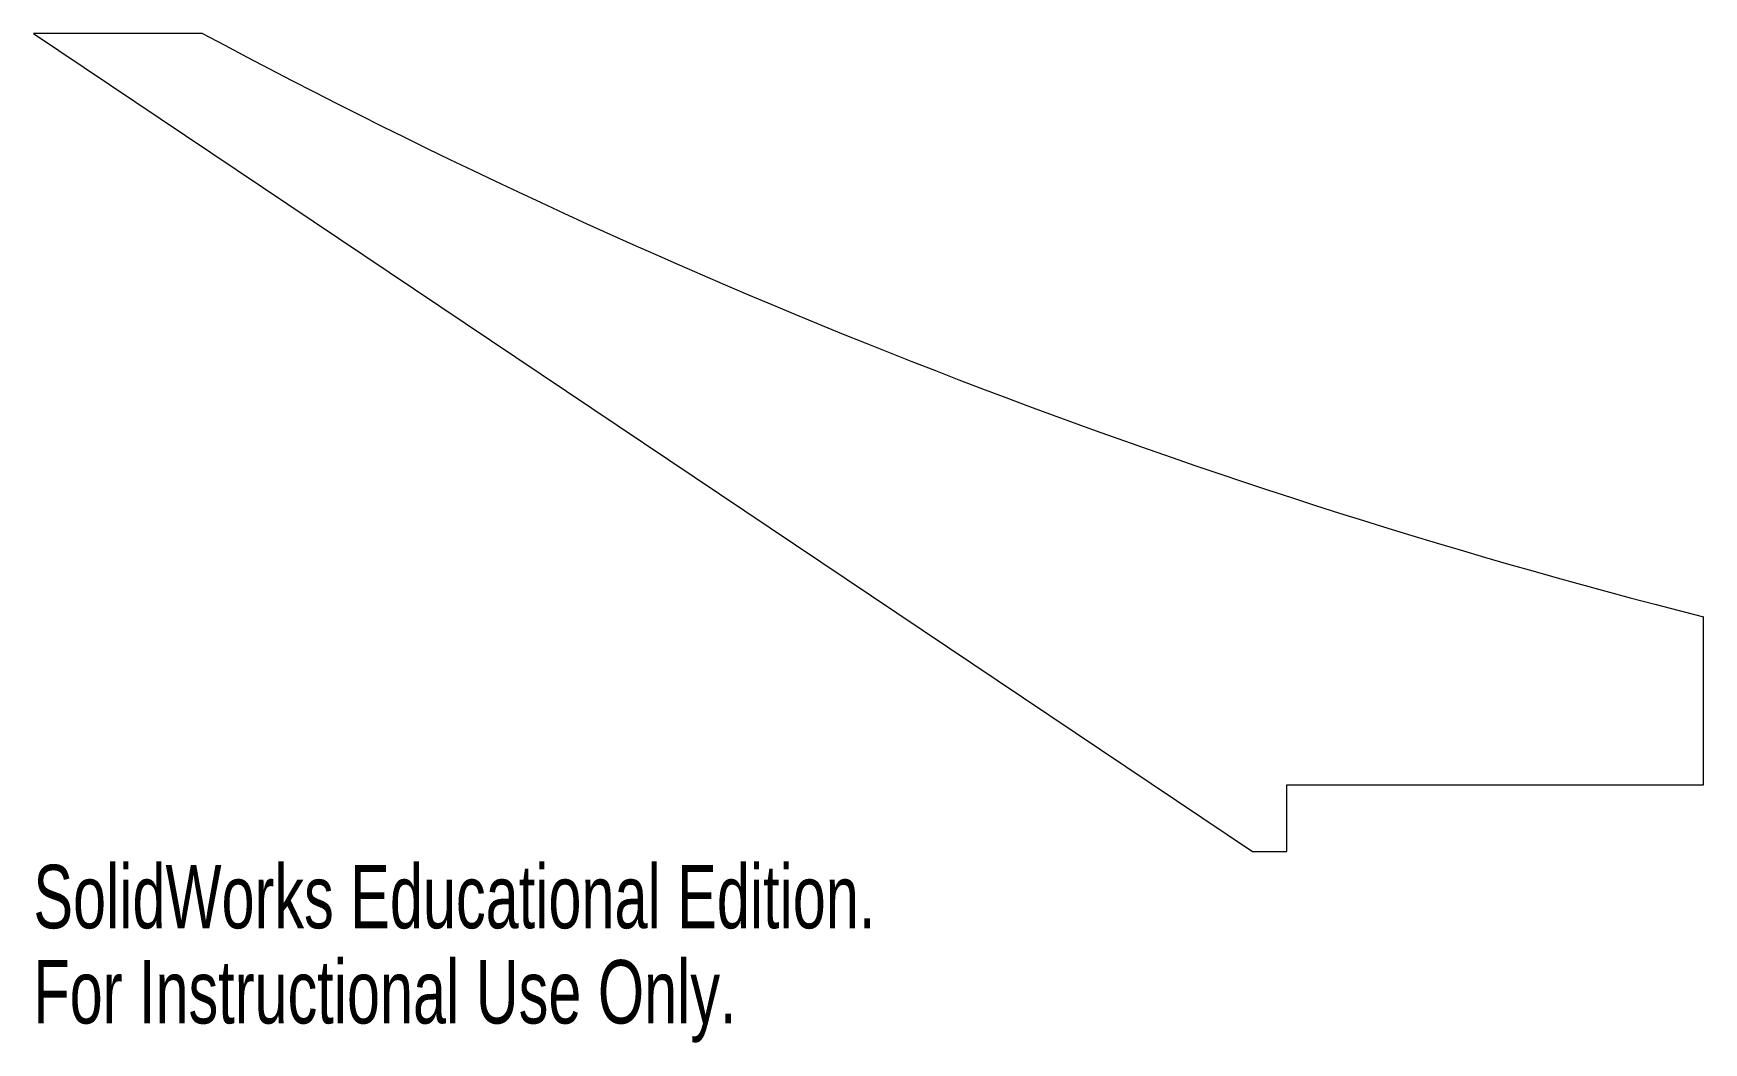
# Model space of a CAD drawing. Header units: inches. Extents: x -5.01 to 0, y -0.78 to 2.25.
import ezdxf

# ---------------------------------------------------------------- set-up
doc = ezdxf.new("R2010")
doc.units = ezdxf.units.IN
doc.header["$MEASUREMENT"] = 0
doc.styles.add('SLDTEXTSTYLE0', font='TXT', dxfattribs={"width": 0.7})

msp = doc.modelspace()

# ---------------------------------------------------------------- linework, layer by layer
at = {"color": 7, "linetype": 'Continuous', "lineweight": 15}
for p, q in [((-4.4995, 2.252), (-5.0066, 2.252)), ((-5.0066, 2.252), (-1.3506, -0.202)), ((0.002, -0.002), (0.002, 0.5016)), ((-1.248, -0.002), (0.002, -0.002)), ((-1.248, -0.202), (-1.248, -0.002)), ((-1.3506, -0.202), (-1.248, -0.202))]:
    msp.add_line(p, q, dxfattribs=at)
msp.add_arc((4.9459, 19.8788), 19.998, 241.81512, 255.68688, dxfattribs=at)

# ---------------------------------------------------------------- texts
at = {"color": 7, "linetype": 'Continuous', "char_height": 0.1903, "attachment_point": 1, "style": 'SLDTEXTSTYLE0'}
for s, insert in [('SolidWorks Educational Edition.', (-5.0066, -0.2421)), ('For Instructional Use Only.', (-5.0066, -0.5276))]:
    msp.add_mtext(s, dxfattribs=dict(at, insert=insert))

doc.saveas('drawing.dxf')
